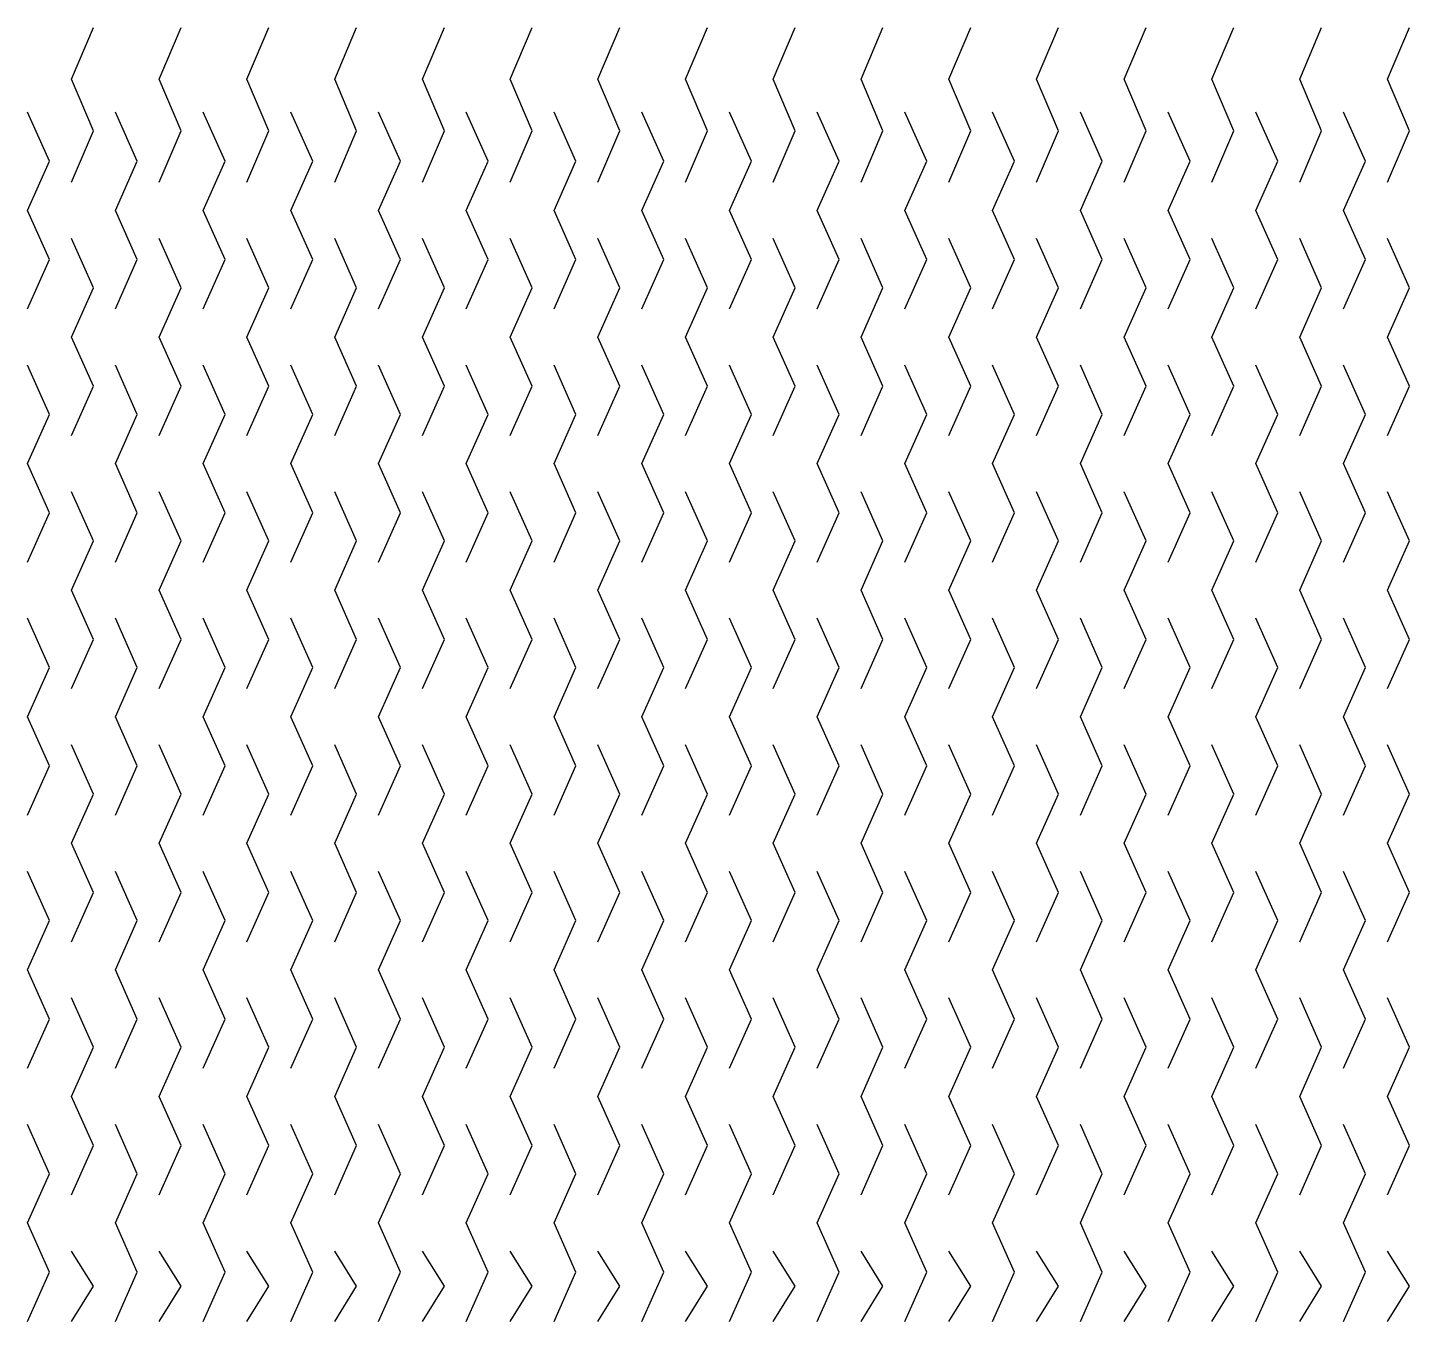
# Model space of a CAD drawing. Header units: millimetres. Extents: x 0.8 to 99.1, y 4 to 96.
import ezdxf

# ---------------------------------------------------------------- set-up
doc = ezdxf.new("R2010")
doc.units = ezdxf.units.MM
doc.layers.add('CUT', color=1, linetype='Continuous')

msp = doc.modelspace()

# ---------------------------------------------------------------- linework, layer by layer
at = {"layer": 'CUT'}
for points in [[(3.9, 85), (5.46, 88.667), (3.9, 92.333), (5.46, 96)], [(10.14, 85), (11.7, 88.667), (10.14, 92.333), (11.7, 96)], [(16.38, 85), (17.94, 88.667), (16.38, 92.333), (17.94, 96)], [(22.62, 85), (24.18, 88.667), (22.62, 92.333), (24.18, 96)], [(28.86, 85), (30.42, 88.667), (28.86, 92.333), (30.42, 96)], [(35.1, 85), (36.66, 88.667), (35.1, 92.333), (36.66, 96)], [(41.34, 85), (42.9, 88.667), (41.34, 92.333), (42.9, 96)], [(47.58, 85), (49.14, 88.667), (47.58, 92.333), (49.14, 96)], [(53.82, 85), (55.38, 88.667), (53.82, 92.333), (55.38, 96)], [(60.06, 85), (61.62, 88.667), (60.06, 92.333), (61.62, 96)], [(66.3, 85), (67.86, 88.667), (66.3, 92.333), (67.86, 96)], [(72.54, 85), (74.1, 88.667), (72.54, 92.333), (74.1, 96)], [(78.78, 85), (80.34, 88.667), (78.78, 92.333), (80.34, 96)], [(85.02, 85), (86.58, 88.667), (85.02, 92.333), (86.58, 96)], [(91.26, 85), (92.82, 88.667), (91.26, 92.333), (92.82, 96)], [(97.5, 85), (99.06, 88.667), (97.5, 92.333), (99.06, 96)], [(0.78, 76), (2.34, 79.5), (0.78, 83), (2.34, 86.5), (0.78, 90)], [(7.02, 76), (8.58, 79.5), (7.02, 83), (8.58, 86.5), (7.02, 90)], [(13.26, 76), (14.82, 79.5), (13.26, 83), (14.82, 86.5), (13.26, 90)], [(19.5, 76), (21.06, 79.5), (19.5, 83), (21.06, 86.5), (19.5, 90)], [(25.74, 76), (27.3, 79.5), (25.74, 83), (27.3, 86.5), (25.74, 90)], [(31.98, 76), (33.54, 79.5), (31.98, 83), (33.54, 86.5), (31.98, 90)], [(38.22, 76), (39.78, 79.5), (38.22, 83), (39.78, 86.5), (38.22, 90)], [(44.46, 76), (46.02, 79.5), (44.46, 83), (46.02, 86.5), (44.46, 90)], [(50.7, 76), (52.26, 79.5), (50.7, 83), (52.26, 86.5), (50.7, 90)], [(56.94, 76), (58.5, 79.5), (56.94, 83), (58.5, 86.5), (56.94, 90)], [(63.18, 76), (64.74, 79.5), (63.18, 83), (64.74, 86.5), (63.18, 90)], [(69.42, 76), (70.98, 79.5), (69.42, 83), (70.98, 86.5), (69.42, 90)], [(75.66, 76), (77.22, 79.5), (75.66, 83), (77.22, 86.5), (75.66, 90)], [(81.9, 76), (83.46, 79.5), (81.9, 83), (83.46, 86.5), (81.9, 90)], [(88.14, 76), (89.7, 79.5), (88.14, 83), (89.7, 86.5), (88.14, 90)], [(94.38, 76), (95.94, 79.5), (94.38, 83), (95.94, 86.5), (94.38, 90)], [(3.9, 67), (5.46, 70.5), (3.9, 74), (5.46, 77.5), (3.9, 81)], [(10.14, 67), (11.7, 70.5), (10.14, 74), (11.7, 77.5), (10.14, 81)], [(16.38, 67), (17.94, 70.5), (16.38, 74), (17.94, 77.5), (16.38, 81)], [(22.62, 67), (24.18, 70.5), (22.62, 74), (24.18, 77.5), (22.62, 81)], [(28.86, 67), (30.42, 70.5), (28.86, 74), (30.42, 77.5), (28.86, 81)], [(35.1, 67), (36.66, 70.5), (35.1, 74), (36.66, 77.5), (35.1, 81)], [(41.34, 67), (42.9, 70.5), (41.34, 74), (42.9, 77.5), (41.34, 81)], [(47.58, 67), (49.14, 70.5), (47.58, 74), (49.14, 77.5), (47.58, 81)], [(53.82, 67), (55.38, 70.5), (53.82, 74), (55.38, 77.5), (53.82, 81)], [(60.06, 67), (61.62, 70.5), (60.06, 74), (61.62, 77.5), (60.06, 81)], [(66.3, 67), (67.86, 70.5), (66.3, 74), (67.86, 77.5), (66.3, 81)], [(72.54, 67), (74.1, 70.5), (72.54, 74), (74.1, 77.5), (72.54, 81)], [(78.78, 67), (80.34, 70.5), (78.78, 74), (80.34, 77.5), (78.78, 81)], [(85.02, 67), (86.58, 70.5), (85.02, 74), (86.58, 77.5), (85.02, 81)], [(91.26, 67), (92.82, 70.5), (91.26, 74), (92.82, 77.5), (91.26, 81)], [(97.5, 67), (99.06, 70.5), (97.5, 74), (99.06, 77.5), (97.5, 81)], [(0.78, 58), (2.34, 61.5), (0.78, 65), (2.34, 68.5), (0.78, 72)], [(7.02, 58), (8.58, 61.5), (7.02, 65), (8.58, 68.5), (7.02, 72)], [(13.26, 58), (14.82, 61.5), (13.26, 65), (14.82, 68.5), (13.26, 72)], [(19.5, 58), (21.06, 61.5), (19.5, 65), (21.06, 68.5), (19.5, 72)], [(25.74, 58), (27.3, 61.5), (25.74, 65), (27.3, 68.5), (25.74, 72)], [(31.98, 58), (33.54, 61.5), (31.98, 65), (33.54, 68.5), (31.98, 72)], [(38.22, 58), (39.78, 61.5), (38.22, 65), (39.78, 68.5), (38.22, 72)], [(44.46, 58), (46.02, 61.5), (44.46, 65), (46.02, 68.5), (44.46, 72)], [(50.7, 58), (52.26, 61.5), (50.7, 65), (52.26, 68.5), (50.7, 72)], [(56.94, 58), (58.5, 61.5), (56.94, 65), (58.5, 68.5), (56.94, 72)], [(63.18, 58), (64.74, 61.5), (63.18, 65), (64.74, 68.5), (63.18, 72)], [(69.42, 58), (70.98, 61.5), (69.42, 65), (70.98, 68.5), (69.42, 72)], [(75.66, 58), (77.22, 61.5), (75.66, 65), (77.22, 68.5), (75.66, 72)], [(81.9, 58), (83.46, 61.5), (81.9, 65), (83.46, 68.5), (81.9, 72)], [(88.14, 58), (89.7, 61.5), (88.14, 65), (89.7, 68.5), (88.14, 72)], [(94.38, 58), (95.94, 61.5), (94.38, 65), (95.94, 68.5), (94.38, 72)], [(3.9, 49), (5.46, 52.5), (3.9, 56), (5.46, 59.5), (3.9, 63)], [(10.14, 49), (11.7, 52.5), (10.14, 56), (11.7, 59.5), (10.14, 63)], [(16.38, 49), (17.94, 52.5), (16.38, 56), (17.94, 59.5), (16.38, 63)], [(22.62, 49), (24.18, 52.5), (22.62, 56), (24.18, 59.5), (22.62, 63)], [(28.86, 49), (30.42, 52.5), (28.86, 56), (30.42, 59.5), (28.86, 63)], [(35.1, 49), (36.66, 52.5), (35.1, 56), (36.66, 59.5), (35.1, 63)], [(41.34, 49), (42.9, 52.5), (41.34, 56), (42.9, 59.5), (41.34, 63)], [(47.58, 49), (49.14, 52.5), (47.58, 56), (49.14, 59.5), (47.58, 63)], [(53.82, 49), (55.38, 52.5), (53.82, 56), (55.38, 59.5), (53.82, 63)], [(60.06, 49), (61.62, 52.5), (60.06, 56), (61.62, 59.5), (60.06, 63)], [(66.3, 49), (67.86, 52.5), (66.3, 56), (67.86, 59.5), (66.3, 63)], [(72.54, 49), (74.1, 52.5), (72.54, 56), (74.1, 59.5), (72.54, 63)], [(78.78, 49), (80.34, 52.5), (78.78, 56), (80.34, 59.5), (78.78, 63)], [(85.02, 49), (86.58, 52.5), (85.02, 56), (86.58, 59.5), (85.02, 63)], [(91.26, 49), (92.82, 52.5), (91.26, 56), (92.82, 59.5), (91.26, 63)], [(97.5, 49), (99.06, 52.5), (97.5, 56), (99.06, 59.5), (97.5, 63)], [(0.78, 40), (2.34, 43.5), (0.78, 47), (2.34, 50.5), (0.78, 54)], [(7.02, 40), (8.58, 43.5), (7.02, 47), (8.58, 50.5), (7.02, 54)], [(13.26, 40), (14.82, 43.5), (13.26, 47), (14.82, 50.5), (13.26, 54)], [(19.5, 40), (21.06, 43.5), (19.5, 47), (21.06, 50.5), (19.5, 54)], [(25.74, 40), (27.3, 43.5), (25.74, 47), (27.3, 50.5), (25.74, 54)], [(31.98, 40), (33.54, 43.5), (31.98, 47), (33.54, 50.5), (31.98, 54)], [(38.22, 40), (39.78, 43.5), (38.22, 47), (39.78, 50.5), (38.22, 54)], [(44.46, 40), (46.02, 43.5), (44.46, 47), (46.02, 50.5), (44.46, 54)], [(50.7, 40), (52.26, 43.5), (50.7, 47), (52.26, 50.5), (50.7, 54)], [(56.94, 40), (58.5, 43.5), (56.94, 47), (58.5, 50.5), (56.94, 54)], [(63.18, 40), (64.74, 43.5), (63.18, 47), (64.74, 50.5), (63.18, 54)], [(69.42, 40), (70.98, 43.5), (69.42, 47), (70.98, 50.5), (69.42, 54)], [(75.66, 40), (77.22, 43.5), (75.66, 47), (77.22, 50.5), (75.66, 54)], [(81.9, 40), (83.46, 43.5), (81.9, 47), (83.46, 50.5), (81.9, 54)], [(88.14, 40), (89.7, 43.5), (88.14, 47), (89.7, 50.5), (88.14, 54)], [(94.38, 40), (95.94, 43.5), (94.38, 47), (95.94, 50.5), (94.38, 54)], [(3.9, 31), (5.46, 34.5), (3.9, 38), (5.46, 41.5), (3.9, 45)], [(10.14, 31), (11.7, 34.5), (10.14, 38), (11.7, 41.5), (10.14, 45)], [(16.38, 31), (17.94, 34.5), (16.38, 38), (17.94, 41.5), (16.38, 45)], [(22.62, 31), (24.18, 34.5), (22.62, 38), (24.18, 41.5), (22.62, 45)], [(28.86, 31), (30.42, 34.5), (28.86, 38), (30.42, 41.5), (28.86, 45)], [(35.1, 31), (36.66, 34.5), (35.1, 38), (36.66, 41.5), (35.1, 45)], [(41.34, 31), (42.9, 34.5), (41.34, 38), (42.9, 41.5), (41.34, 45)], [(47.58, 31), (49.14, 34.5), (47.58, 38), (49.14, 41.5), (47.58, 45)], [(53.82, 31), (55.38, 34.5), (53.82, 38), (55.38, 41.5), (53.82, 45)], [(60.06, 31), (61.62, 34.5), (60.06, 38), (61.62, 41.5), (60.06, 45)], [(66.3, 31), (67.86, 34.5), (66.3, 38), (67.86, 41.5), (66.3, 45)], [(72.54, 31), (74.1, 34.5), (72.54, 38), (74.1, 41.5), (72.54, 45)], [(78.78, 31), (80.34, 34.5), (78.78, 38), (80.34, 41.5), (78.78, 45)], [(85.02, 31), (86.58, 34.5), (85.02, 38), (86.58, 41.5), (85.02, 45)], [(91.26, 31), (92.82, 34.5), (91.26, 38), (92.82, 41.5), (91.26, 45)], [(97.5, 31), (99.06, 34.5), (97.5, 38), (99.06, 41.5), (97.5, 45)], [(0.78, 22), (2.34, 25.5), (0.78, 29), (2.34, 32.5), (0.78, 36)], [(7.02, 22), (8.58, 25.5), (7.02, 29), (8.58, 32.5), (7.02, 36)], [(13.26, 22), (14.82, 25.5), (13.26, 29), (14.82, 32.5), (13.26, 36)], [(19.5, 22), (21.06, 25.5), (19.5, 29), (21.06, 32.5), (19.5, 36)], [(25.74, 22), (27.3, 25.5), (25.74, 29), (27.3, 32.5), (25.74, 36)], [(31.98, 22), (33.54, 25.5), (31.98, 29), (33.54, 32.5), (31.98, 36)], [(38.22, 22), (39.78, 25.5), (38.22, 29), (39.78, 32.5), (38.22, 36)], [(44.46, 22), (46.02, 25.5), (44.46, 29), (46.02, 32.5), (44.46, 36)], [(50.7, 22), (52.26, 25.5), (50.7, 29), (52.26, 32.5), (50.7, 36)], [(56.94, 22), (58.5, 25.5), (56.94, 29), (58.5, 32.5), (56.94, 36)], [(63.18, 22), (64.74, 25.5), (63.18, 29), (64.74, 32.5), (63.18, 36)], [(69.42, 22), (70.98, 25.5), (69.42, 29), (70.98, 32.5), (69.42, 36)], [(75.66, 22), (77.22, 25.5), (75.66, 29), (77.22, 32.5), (75.66, 36)], [(81.9, 22), (83.46, 25.5), (81.9, 29), (83.46, 32.5), (81.9, 36)], [(88.14, 22), (89.7, 25.5), (88.14, 29), (89.7, 32.5), (88.14, 36)], [(94.38, 22), (95.94, 25.5), (94.38, 29), (95.94, 32.5), (94.38, 36)], [(3.9, 13), (5.46, 16.5), (3.9, 20), (5.46, 23.5), (3.9, 27)], [(10.14, 13), (11.7, 16.5), (10.14, 20), (11.7, 23.5), (10.14, 27)], [(16.38, 13), (17.94, 16.5), (16.38, 20), (17.94, 23.5), (16.38, 27)], [(22.62, 13), (24.18, 16.5), (22.62, 20), (24.18, 23.5), (22.62, 27)], [(28.86, 13), (30.42, 16.5), (28.86, 20), (30.42, 23.5), (28.86, 27)], [(35.1, 13), (36.66, 16.5), (35.1, 20), (36.66, 23.5), (35.1, 27)], [(41.34, 13), (42.9, 16.5), (41.34, 20), (42.9, 23.5), (41.34, 27)], [(47.58, 13), (49.14, 16.5), (47.58, 20), (49.14, 23.5), (47.58, 27)], [(53.82, 13), (55.38, 16.5), (53.82, 20), (55.38, 23.5), (53.82, 27)], [(60.06, 13), (61.62, 16.5), (60.06, 20), (61.62, 23.5), (60.06, 27)], [(66.3, 13), (67.86, 16.5), (66.3, 20), (67.86, 23.5), (66.3, 27)], [(72.54, 13), (74.1, 16.5), (72.54, 20), (74.1, 23.5), (72.54, 27)], [(78.78, 13), (80.34, 16.5), (78.78, 20), (80.34, 23.5), (78.78, 27)], [(85.02, 13), (86.58, 16.5), (85.02, 20), (86.58, 23.5), (85.02, 27)], [(91.26, 13), (92.82, 16.5), (91.26, 20), (92.82, 23.5), (91.26, 27)], [(97.5, 13), (99.06, 16.5), (97.5, 20), (99.06, 23.5), (97.5, 27)], [(0.78, 4), (2.34, 7.5), (0.78, 11), (2.34, 14.5), (0.78, 18)], [(7.02, 4), (8.58, 7.5), (7.02, 11), (8.58, 14.5), (7.02, 18)], [(13.26, 4), (14.82, 7.5), (13.26, 11), (14.82, 14.5), (13.26, 18)], [(19.5, 4), (21.06, 7.5), (19.5, 11), (21.06, 14.5), (19.5, 18)], [(25.74, 4), (27.3, 7.5), (25.74, 11), (27.3, 14.5), (25.74, 18)], [(31.98, 4), (33.54, 7.5), (31.98, 11), (33.54, 14.5), (31.98, 18)], [(38.22, 4), (39.78, 7.5), (38.22, 11), (39.78, 14.5), (38.22, 18)], [(44.46, 4), (46.02, 7.5), (44.46, 11), (46.02, 14.5), (44.46, 18)], [(50.7, 4), (52.26, 7.5), (50.7, 11), (52.26, 14.5), (50.7, 18)], [(56.94, 4), (58.5, 7.5), (56.94, 11), (58.5, 14.5), (56.94, 18)], [(63.18, 4), (64.74, 7.5), (63.18, 11), (64.74, 14.5), (63.18, 18)], [(69.42, 4), (70.98, 7.5), (69.42, 11), (70.98, 14.5), (69.42, 18)], [(75.66, 4), (77.22, 7.5), (75.66, 11), (77.22, 14.5), (75.66, 18)], [(81.9, 4), (83.46, 7.5), (81.9, 11), (83.46, 14.5), (81.9, 18)], [(88.14, 4), (89.7, 7.5), (88.14, 11), (89.7, 14.5), (88.14, 18)], [(94.38, 4), (95.94, 7.5), (94.38, 11), (95.94, 14.5), (94.38, 18)], [(3.9, 4), (5.46, 6.5), (3.9, 9)], [(10.14, 4), (11.7, 6.5), (10.14, 9)], [(16.38, 4), (17.94, 6.5), (16.38, 9)], [(22.62, 4), (24.18, 6.5), (22.62, 9)], [(28.86, 4), (30.42, 6.5), (28.86, 9)], [(35.1, 4), (36.66, 6.5), (35.1, 9)], [(41.34, 4), (42.9, 6.5), (41.34, 9)], [(47.58, 4), (49.14, 6.5), (47.58, 9)], [(53.82, 4), (55.38, 6.5), (53.82, 9)], [(60.06, 4), (61.62, 6.5), (60.06, 9)], [(66.3, 4), (67.86, 6.5), (66.3, 9)], [(72.54, 4), (74.1, 6.5), (72.54, 9)], [(78.78, 4), (80.34, 6.5), (78.78, 9)], [(85.02, 4), (86.58, 6.5), (85.02, 9)], [(91.26, 4), (92.82, 6.5), (91.26, 9)], [(97.5, 4), (99.06, 6.5), (97.5, 9)]]:
    msp.add_lwpolyline(points, dxfattribs=at)

doc.saveas('drawing.dxf')
